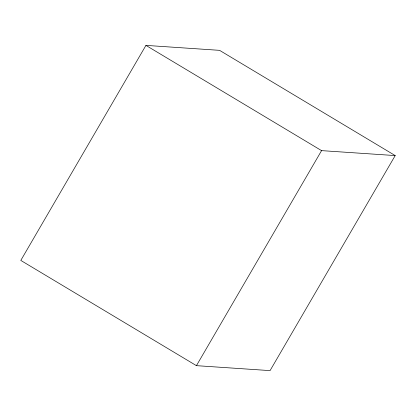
<?xml version="1.0" encoding="UTF-8"?>
<svg xmlns="http://www.w3.org/2000/svg" width="416" height="416" viewBox="0 0 416 416"><rect width="100%" height="100%" fill="white"/><g stroke="black" fill="none" stroke-linecap="round" stroke-linejoin="round"><path stroke-width="0.62" d="M145.938 45.386L20.8 260.421L196.435 365.659L270.062 370.614L395.2 155.579L219.565 50.341L145.938 45.386L321.573 150.628L395.2 155.579M196.435 365.659L321.573 150.628"/></g></svg>
